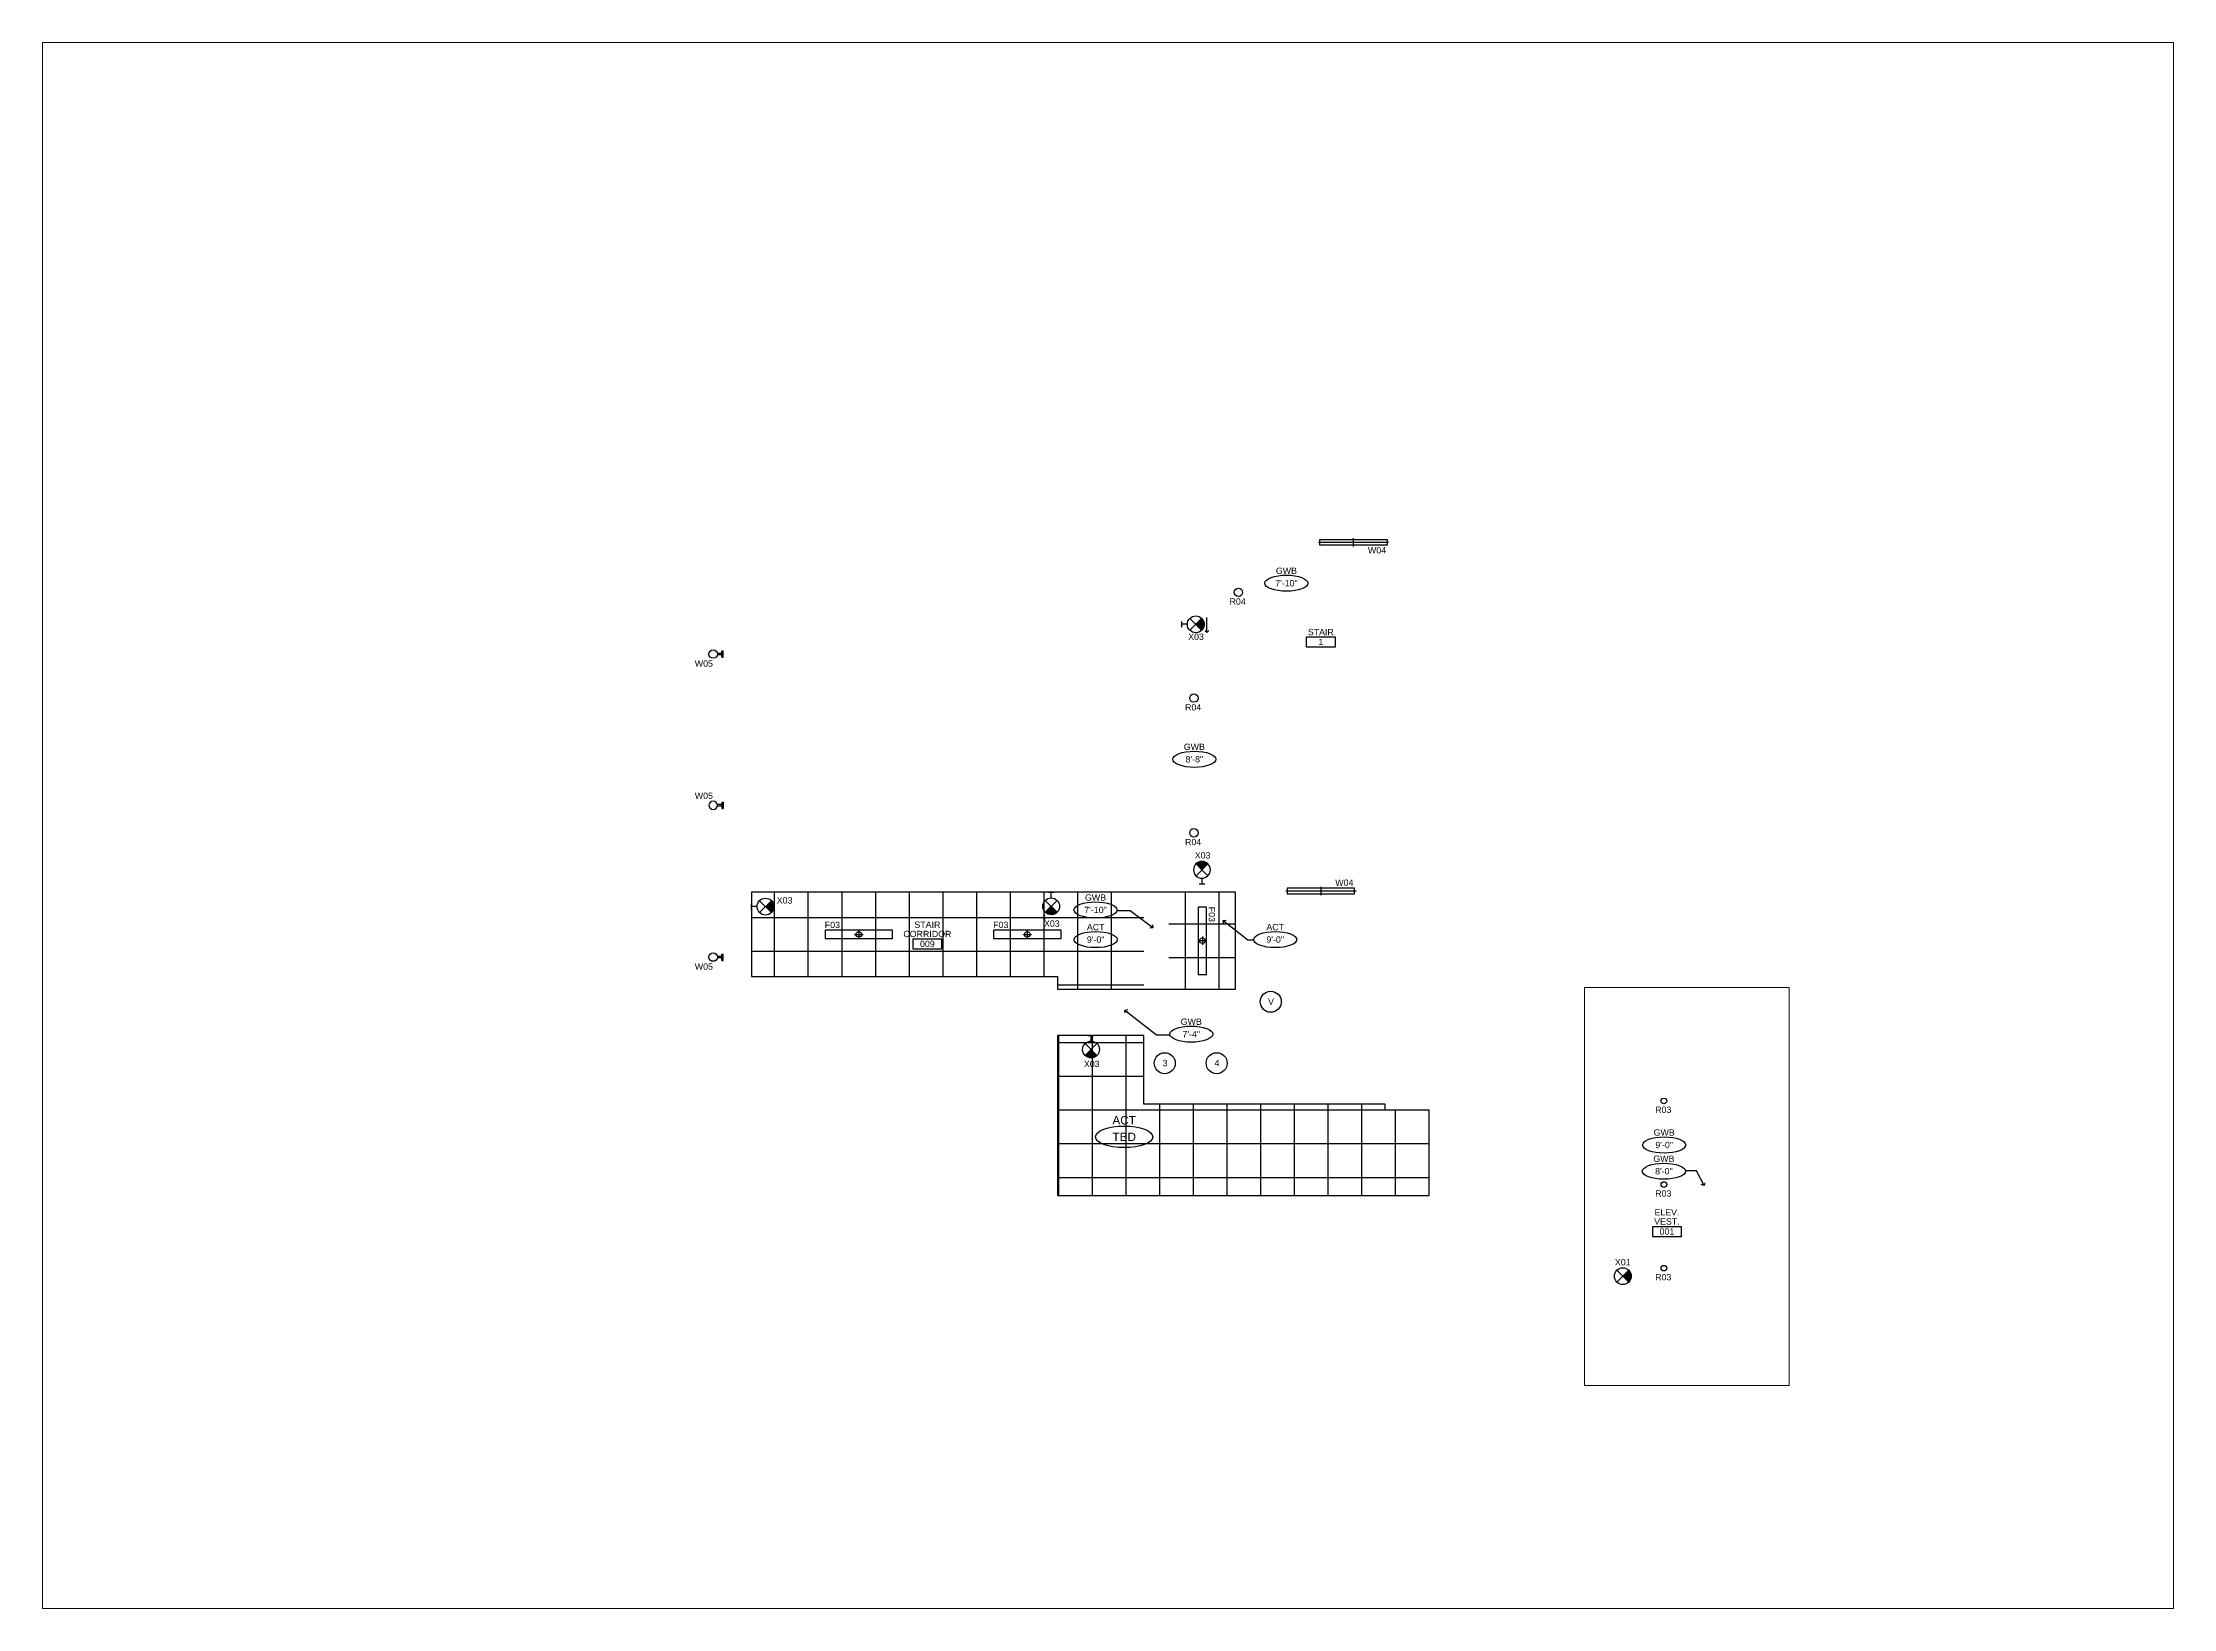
# Model space of a CAD drawing. Extents: x -148 to 1370, y 685 to 1801.
import ezdxf
from ezdxf.enums import TextEntityAlignment as Align
from ezdxf.xclip import XClip

# ---------------------------------------------------------------- set-up
doc = ezdxf.new("R2010")
doc.units = 0
doc.header["$LTSCALE"] = 48
doc.header["$MEASUREMENT"] = 0
doc.header["$XCLIPFRAME"] = 0
for name, color, linetype in [('_0_Objects', 8, 'Continuous'), ('A-Anno-Dim', 8, 'Continuous'), ('A-Clng-Fixture', 8, 'Continuous'), ('A-Clng-Grid', 8, 'Continuous'), ('A-Clng-Tag', 8, 'Continuous'), ('A-Grid-Iden(SmallScale)', 8, 'Continuous'), ('A-Tag-Rm(48)', 8, 'Continuous')]:
    doc.layers.add(name, color=color, linetype=linetype)
doc.layers.add('G-Anno-Nplt', color=8, linetype='Continuous', lineweight=18, plot=False)
doc.layers.add('G-Anno-View', color=8, linetype='Continuous', lineweight=18, plot=False)
doc.styles.add('G1DIM', font='arial.ttf')
doc.styles.get("Standard").update_dxf_attribs({"font": 'arial.ttf'})
doc.dimstyles.new('Aec-Arch-I-96', dxfattribs={"dimscale": 96, "dimtxt": 0.09375, "dimasz": 0.0625, "dimexe": 0.0625, "dimexo": 0.0625, "dimgap": 0.03125, "dimtad": 1, "dimdec": 3, "dimzin": 3, "dimdsep": 46, "dimlunit": 4, "dimtxsty": 'G1DIM', "dimblk": 'ARCHTICK', "dimcen": 0.09375, "dimclrd": 256, "dimclre": 256, "dimclrt": 256, "dimazin": 2, "dimtfac": 0.75, "dimtdec": 3, "dimtix": 1, "dimtmove": 2, "dimatfit": 2, "dimldrblk": 'OPEN90', "dimfxl": 0.0625, "dimtolj": 1, "dimtzin": 0, "dimarcsym": 0})
pattern_1 = [(45, (18.6875, 1892.125), (-0.088388348, 0.088388348), [])]

# ---------------------------------------------------------------- blocks, each defined once
blk = doc.blocks.new('Rm Tag')
blk.add_lwpolyline([(-0.212, 0.076), (0.212, 0.076), (0.212, -0.076), (-0.212, -0.076)], close=True)
for p in [(0, 0.286), (0, 0.149), (0, 0)]:
    blk.add_attdef('XXX', text='', height=0.0938).set_placement(p, align=Align.MIDDLE_CENTER)
blk = doc.blocks.new('48IN LINEAR WALL LIGHT')
for p, q in [((-25, 3), (25, 3)), ((0, 6), (0, 0))]:
    blk.add_line(p, q)
blk.add_lwpolyline([(-24, 1), (24, 1), (24, 5), (-24, 5)], close=True)
blk.add_attdef('WXX', (10.2, 6.6), '', height=4.5)
blk = doc.blocks.new('Clng Tag')
blk.add_ellipse((0, 0), major_axis=(-0.32, 0), ratio=0.37386)
for tag, p in [("X'-XX'", (0, 0)), ('XXX', (0, 0.185))]:
    blk.add_attdef(tag, text='', height=0.0938).set_placement(p, align=Align.MIDDLE_CENTER)
blk = doc.blocks.new('Column Bubble')
blk.add_circle((-0.004, -0.002), 0.156)
blk.add_attdef('XX', text='', height=0.0938).set_placement((0, 0), align=Align.MIDDLE_CENTER)
blk = doc.blocks.new('3IN ROUND DL')
blk.add_circle((0, 0), 2)
blk.add_attdef('RXX', (-6.3125, -8.8125), '', height=4.5)
blk = doc.blocks.new('CYLINDER WALL LIGHT')
for p, q in [((-2.3, 1), (-2.3, 0)), ((-2.3, 1), (2.2, 1)), ((-2.3, 0), (2.2, 0)), ((-0.5, 1), (-0.5, 4.3)), ((0.5, 1), (0.5, 4.3)), ((2.2, 1), (2.2, 0))]:
    blk.add_line(p, q)
blk.add_circle((0, 7.2), 3)
blk.add_attdef('WXX', (-6.4, 12), '', height=4.5)
blk = doc.blocks.new('Ceiling Plan Ground Level')
at = {"layer": 'A-Clng-Fixture'}
ref = blk.add_blockref('CYLINDER WALL LIGHT', (216.5, -1250.9), dxfattribs=dict(at, rotation=90))
ref.add_attrib('WXX', 'W05', (196.2, -1259.9), dxfattribs={"layer": '0', "height": 4.5})
ref = blk.add_blockref('CYLINDER WALL LIGHT', (216.5, -1358.7), dxfattribs=dict(at, xscale=-1, rotation=90))
ref.add_attrib('WXX', 'W05', (196.2, -1354.1), dxfattribs={"layer": '0', "height": 4.5})
ref = blk.add_blockref('CYLINDER WALL LIGHT', (216.5, -1466.9), dxfattribs=dict(at, rotation=90))
ref.add_attrib('WXX', 'W05', (196.2, -1475.9), dxfattribs={"layer": '0', "height": 4.5})
blk = doc.blocks.new('_ArchTick')
at = {"linetype": 'ByBlock', "const_width": 0.15}
blk.add_lwpolyline([(-0.5, -0.5), (0.5, 0.5)], dxfattribs=at)
blk = doc.blocks.new('_Open90')
at = {"linetype": 'ByBlock', "lineweight": -2}
for p, q in [((0, 0), (-1, 0)), ((-0.5, 0.5), (0, 0)), ((0, 0), (-0.5, -0.5))]:
    blk.add_line(p, q, dxfattribs=at)
blk = doc.blocks.new('6IN ROUND DL')
blk.add_circle((0, 0), 3)
blk.add_attdef('RXX', (-6.3125, -8.8125), '', height=4.5)
blk = doc.blocks.new('48in Linear FLUOR')
for p, q in [((-3, 0), (3, 0)), ((0, 3), (0, -3))]:
    blk.add_line(p, q)
blk.add_lwpolyline([(-24, -3), (24, -3), (24, 3), (-24, 3)], close=True)
blk.add_circle((0, 0), 2)
blk.add_attdef('FXX', (10.2, 4.6), '', height=4.5)
blk = doc.blocks.new('*U32')
h = blk.add_hatch()
h.set_pattern_fill('ANSI31', color=256)
h.set_pattern_definition(pattern_1)
h.paths.add_polyline_path([(4.2, 14.2, 0.414214), (-4.2, 14.2), (0, 10)])
for p, q in [((4.2, 5.8), (-4.2, 14.2)), ((4.2, 14.2), (-4.2, 5.8)), ((2, 0), (-2, 0)), ((0, 4), (0, 0))]:
    blk.add_line(p, q)
blk.add_circle((0, 10), 6)
blk.add_attdef('X00', (-5.6, 18), '', height=4.5)
blk = doc.blocks.new('*U33')
h = blk.add_hatch()
h.set_pattern_fill('ANSI31', color=256)
h.set_pattern_definition(pattern_1)
h.paths.add_polyline_path([(4.2, 14.2, 0.414214), (-4.2, 14.2), (0, 10)])
for p, q in [((4.2, 5.8), (-4.2, 14.2)), ((4.2, 14.2), (-4.2, 5.8)), ((2, 0), (-2, 0)), ((0, 4), (0, 0))]:
    blk.add_line(p, q)
blk.add_circle((0, 10), 6)
blk.add_attdef('X00', (-5.6, 18), '', height=4.5)
blk = doc.blocks.new('*U34')
h = blk.add_hatch()
h.set_pattern_fill('ANSI31', color=256)
h.set_pattern_definition(pattern_1)
h.paths.add_polyline_path([(4.2, 14.2, 0.414214), (-4.2, 14.2), (0, 10)])
for p, q in [((4.2, 5.8), (-4.2, 14.2)), ((4.2, 14.2), (-4.2, 5.8)), ((2, 0), (-2, 0)), ((0, 4), (0, 0))]:
    blk.add_line(p, q)
blk.add_circle((0, 10), 6)
blk.add_attdef('X00', (-5.6, 18), '', height=4.5)
blk = doc.blocks.new('*U35')
h = blk.add_hatch()
h.set_pattern_fill('ANSI31', color=256)
h.set_pattern_definition(pattern_1)
h.paths.add_polyline_path([(4.2, 14.2, 0.414214), (-4.2, 14.2), (0, 10)])
for p, q in [((4.2, 5.8), (-4.2, 14.2)), ((4.2, 14.2), (-4.2, 5.8)), ((2, 0), (-2, 0)), ((0, 4), (0, 0))]:
    blk.add_line(p, q)
blk.add_circle((0, 10), 6)
blk.add_attdef('X00', (-5.6, 18), '', height=4.5)
blk = doc.blocks.new('*U36')
h = blk.add_hatch()
h.set_pattern_fill('ANSI31', color=256)
h.set_pattern_definition(pattern_1)
h.paths.add_polyline_path([(4.2, 14.2, 0.414214), (-4.2, 14.2), (0, 10)])
for p, q in [((4.2, 5.8), (-4.2, 14.2)), ((4.2, 14.2), (-4.2, 5.8)), ((2, 0), (-2, 0)), ((0, 4), (0, 0))]:
    blk.add_line(p, q)
blk.add_circle((0, 10), 6)
blk.add_attdef('X00', (-5.6, 18), '', height=4.5)
blk = doc.blocks.new('exit sign- single faced')
h = blk.add_hatch()
h.set_pattern_fill('ANSI31', color=256)
h.set_pattern_definition([(45, (18.6875, 1882.125), (-0.088388348, 0.088388348), [])])
h.paths.add_polyline_path([(4.2, 4.2, 0.414214), (-4.2, 4.2), (0, 0)])
for p, q in [((4.2, -4.2), (-4.2, 4.2)), ((4.2, 4.2), (-4.2, -4.2))]:
    blk.add_line(p, q)
blk.add_circle((0, 0), 6)
blk.add_attdef('X00', (-5.6, 8), '', height=4.5)

msp = doc.modelspace()

# ---------------------------------------------------------------- hatches: boundary and pattern name
at = {"layer": 'A-Clng-Grid'}
h = msp.add_hatch(dxfattribs=at)
h.set_pattern_fill('NET', color=256, scale=192)
h.set_pattern_definition([(0, (517.063, 1153.257), (0, 24), []), (90, (517.063, 1153.257), (-24, 1e-15), [])])
h.paths.add_polyline_path([(356.6, 1195.3), (356.6, 1135.3), (574.5, 1135.3), (574.5, 1126.3), (636, 1126.3), (636, 1195.3)])
h = msp.add_hatch(dxfattribs=at)
h.set_pattern_fill('NET', color=256, scale=192)
h.set_pattern_definition([(0, (665.75, 1148.757), (0, 24), []), (90, (665.75, 1148.757), (-24, 1e-15), [])])
h.paths.add_polyline_path([(654, 1195.3), (701.5, 1195.3), (701.5, 1126.3), (654, 1126.3)])
h = msp.add_hatch(dxfattribs=at)
h.set_pattern_fill('NET', color=256, scale=192)
h.set_pattern_definition([(0, (839.502, 1040.132), (0, 24), []), (90, (839.502, 1040.132), (-24, 1e-15), [])])
h.paths.add_polyline_path([(574.5, 1093.3), (574.5, 979.3), (839.5, 979.3), (839.5, 1040.1), (808, 1040.1), (808, 1044.3), (636, 1044.3), (636, 1093.3)])

# ---------------------------------------------------------------- linework, layer by layer
for points in [[(356.6, 1195.3), (356.6, 1135.3), (574.5, 1135.3), (574.5, 1126.3), (701.5, 1126.3), (701.5, 1195.3), (356.6, 1195.3)], [(574.5, 1093.3), (574.5, 979.3), (839.5, 979.3), (839.5, 1040.1), (808, 1040.1), (808, 1044.3), (636, 1044.3), (636, 1093.3), (574.5, 1093.3)]]:
    msp.add_lwpolyline(points, dxfattribs=at)
at = {"layer": 'G-Anno-Nplt'}
msp.add_lwpolyline([(950.1, 1127.4), (1095.8, 1127.4), (1095.8, 843.9), (950.1, 843.9)], close=True, dxfattribs=at)
at = {"layer": 'G-Anno-View'}
msp.add_lwpolyline([(-148.4, 1800.9), (1369.6, 1800.9), (1369.6, 684.9), (-148.4, 684.9)], close=True, dxfattribs=at)

# ---------------------------------------------------------------- block references
at = {"layer": '_0_Objects'}
ref = msp.add_blockref('Ceiling Plan Ground Level', (120, 2616), dxfattribs=at)
XClip(ref).set_block_clipping_path([(70.6875, -1798.7428022054), (216.5000000148, -1055.4375006824)])
at = {"layer": 'A-Clng-Fixture'}
ref = msp.add_blockref('48IN LINEAR WALL LIGHT', (785.5, 1447.8), dxfattribs=dict(at, xscale=-1, rotation=180))
ref.add_attrib('WXX', 'W04', (795.8, 1436.8), dxfattribs={"layer": '0', "height": 4.5})
ref = msp.add_blockref('48IN LINEAR WALL LIGHT', (785.5, 1447.8), dxfattribs=dict(at, xscale=-1, rotation=180))
ref.add_attrib('WXX', 'W04', (795.8, 1436.8), dxfattribs={"layer": '0', "height": 4.5})
for name, p, values in [('6IN ROUND DL', (703.5, 1409.1), {'RXX': 'R04'}), ('6IN ROUND DL', (671.8, 1333.7), {'RXX': 'R04'}), ('6IN ROUND DL', (671.8, 1237.7), {'RXX': 'R04'}), ('48IN LINEAR WALL LIGHT', (762.3, 1193.3), {'WXX': 'W04'}), ('48IN LINEAR WALL LIGHT', (762.3, 1193.3), {'WXX': 'W04'})]:
    msp.add_blockref(name, p, dxfattribs=at).add_auto_attribs(values)
ref = msp.add_blockref('*U36', (663.1, 1386.3), dxfattribs=dict(at, rotation=269.9999999999951))
ref.add_attrib('X00', 'X03', (667.7, 1375.2), dxfattribs={"layer": '0', "height": 4.5})
ref = msp.add_blockref('*U35', (677.5, 1201.3), dxfattribs=dict(at, xscale=-1))
ref.add_attrib('X00', 'X03', (672.4, 1219.4), dxfattribs={"layer": '0', "height": 4.5})
ref = msp.add_blockref('*U32', (356.6, 1185.1), dxfattribs=dict(at, rotation=270))
ref.add_attrib('X00', 'X03', (374.6, 1187.3), dxfattribs={"layer": '0', "height": 4.5})
ref = msp.add_blockref('*U34', (570.1, 1195.3), dxfattribs=dict(at, rotation=180))
ref.add_attrib('X00', 'X03', (565, 1170.8), dxfattribs={"layer": '0', "height": 4.5})
ref = msp.add_blockref('48in Linear FLUOR', (677.8, 1160.8), dxfattribs=dict(at, rotation=270))
ref.add_attrib('FXX', 'F03', (682.3, 1185), dxfattribs={"layer": '0', "height": 4.5, "rotation": 270})
ref = msp.add_blockref('48in Linear FLUOR', (433.1, 1165.3), dxfattribs=at)
ref.add_attrib('FXX', 'F03', (408.8, 1169.8), dxfattribs={"layer": '0', "height": 4.5})
ref = msp.add_blockref('48in Linear FLUOR', (553.1, 1165.3), dxfattribs=at)
ref.add_attrib('FXX', 'F03', (528.8, 1169.8), dxfattribs={"layer": '0', "height": 4.5})
ref = msp.add_blockref('*U33', (598.5, 1093.3), dxfattribs=dict(at, rotation=180))
ref.add_attrib('X00', 'X03', (593.4, 1070.7), dxfattribs={"layer": '0', "height": 4.5})
ref = msp.add_blockref('3IN ROUND DL', (1006.6, 1046.6), dxfattribs=at)
ref.add_attrib('RXX', 'R03', (1000.4, 1038.1), dxfattribs={"layer": '0', "height": 4.5})
ref = msp.add_blockref('3IN ROUND DL', (1006.6, 987), dxfattribs=at)
ref.add_attrib('RXX', 'R03', (1000.4, 978.4), dxfattribs={"layer": '0', "height": 4.5})
ref = msp.add_blockref('exit sign- single faced', (977.4, 921.7), dxfattribs=dict(at, rotation=270))
ref.add_attrib('X00', 'X01', (971.7, 929.4), dxfattribs={"layer": '0', "height": 4.5})
ref = msp.add_blockref('3IN ROUND DL', (1006.6, 927.4), dxfattribs=at)
ref.add_attrib('RXX', 'R03', (1000.4, 918.8), dxfattribs={"layer": '0', "height": 4.5})
at = {"layer": 'A-Clng-Tag'}
for p, xscale, yscale, zscale, values in [((737.7, 1415.6), 48, 48, 48, {"X'-XX'": '7\'-10"', 'XXX': 'GWB'}), ((672.1, 1290.1), 48, 48, 48, {"X'-XX'": '8\'-8"', 'XXX': 'GWB'}), ((601.7, 1182.7), 48, 48, 48, {"X'-XX'": '7\'-10"', 'XXX': 'GWB'}), ((601.8, 1161.6), 48, 48, 48, {"X'-XX'": '9\'-0"', 'XXX': 'ACT'}), ((729.7, 1161.6), 48, 48, 48, {"X'-XX'": '9\'-0"', 'XXX': 'ACT'}), ((669.9, 1094.2), 48, 48, 48, {"X'-XX'": '7\'-4"', 'XXX': 'GWB'}), ((622.1, 1021), 64, 64, 64, {"X'-XX'": 'TBD', 'XXX': 'ACT'}), ((1006.8, 1015.2), 48, 48, 48, {"X'-XX'": '9\'-0"', 'XXX': 'GWB'}), ((1006.6, 996.5), 48, 48, 48, {"X'-XX'": '8\'-0"', 'XXX': 'GWB'})]:
    msp.add_blockref('Clng Tag', p, dxfattribs=dict(at, xscale=xscale, yscale=yscale, zscale=zscale)).add_auto_attribs(values)
at = {"layer": 'A-Grid-Iden(SmallScale)', "xscale": 48, "yscale": 48, "zscale": 48}
for p, values in [((726.7, 1117.4), {'XX': 'V'}), ((651.2, 1073.6), {'XX': '3'}), ((688.2, 1073.6), {'XX': '4'})]:
    msp.add_blockref('Column Bubble', p, dxfattribs=at).add_auto_attribs(values)
at = {"layer": 'A-Tag-Rm(48)'}
ref = msp.add_blockref('Rm Tag', (762.2, 1373.7), dxfattribs=dict(at, xscale=48, yscale=48, zscale=48))
ref.add_attrib('XXX', 'STAIR', dxfattribs={"layer": '0', "height": 4.5}).set_placement((762.2, 1380.8), align=Align.MIDDLE_CENTER)
ref.add_attrib('XXX', '1', dxfattribs={"layer": '0', "height": 4.5}).set_placement((762.2, 1373.7), align=Align.MIDDLE_CENTER)
ref = msp.add_blockref('Rm Tag', (481.9, 1158.5), dxfattribs=dict(at, xscale=48, yscale=48, zscale=48))
ref.add_attrib('XXX', 'STAIR', dxfattribs={"layer": '0', "height": 4.5}).set_placement((481.9, 1172.2), align=Align.MIDDLE_CENTER)
ref.add_attrib('XXX', 'CORRIDOR', dxfattribs={"layer": '0', "height": 4.5}).set_placement((481.9, 1165.6), align=Align.MIDDLE_CENTER)
ref.add_attrib('XXX', '009', dxfattribs={"layer": '0', "height": 4.5}).set_placement((481.9, 1158.5), align=Align.MIDDLE_CENTER)
ref = msp.add_blockref('Rm Tag', (1008.8, 953.5), dxfattribs=dict(at, xscale=48, yscale=48, zscale=48))
ref.add_attrib('XXX', 'ELEV.', dxfattribs={"layer": '0', "height": 4.5}).set_placement((1008.8, 967.2), align=Align.MIDDLE_CENTER)
ref.add_attrib('XXX', 'VEST.', dxfattribs={"layer": '0', "height": 4.5}).set_placement((1008.8, 960.7), align=Align.MIDDLE_CENTER)
ref.add_attrib('XXX', '001', dxfattribs={"layer": '0', "height": 4.5}).set_placement((1008.8, 953.5), align=Align.MIDDLE_CENTER)

# ---------------------------------------------------------------- leaders
at = {"layer": 'A-Anno-Dim'}
for points in [[(642.6, 1170), (626.4, 1182.2), (617.1, 1182.2)], [(692.7, 1175.2), (710.3, 1161.4), (714.4, 1161.4)], [(622.6, 1111.4), (645.2, 1093.7), (654.6, 1093.7)], [(1035.2, 986.3), (1029.8, 996.8), (1021.9, 996.8)]]:
    msp.add_leader(points, dimstyle='Aec-Arch-I-96', override={"dimscale": 48, "dimgap": 0.03125, "dimtad": 256}, dxfattribs=at)
at = {"layer": 'A-Clng-Fixture'}
for points in [[(681, 1380.4), (681, 1391.2)], [(564.2, 1177.4), (575, 1177.4)]]:
    msp.add_leader(points, dimstyle='Aec-Arch-I-96', override={"dimscale": 48, "dimgap": 0.03125, "dimtad": 256}, dxfattribs=at)

doc.saveas('drawing.dxf')
